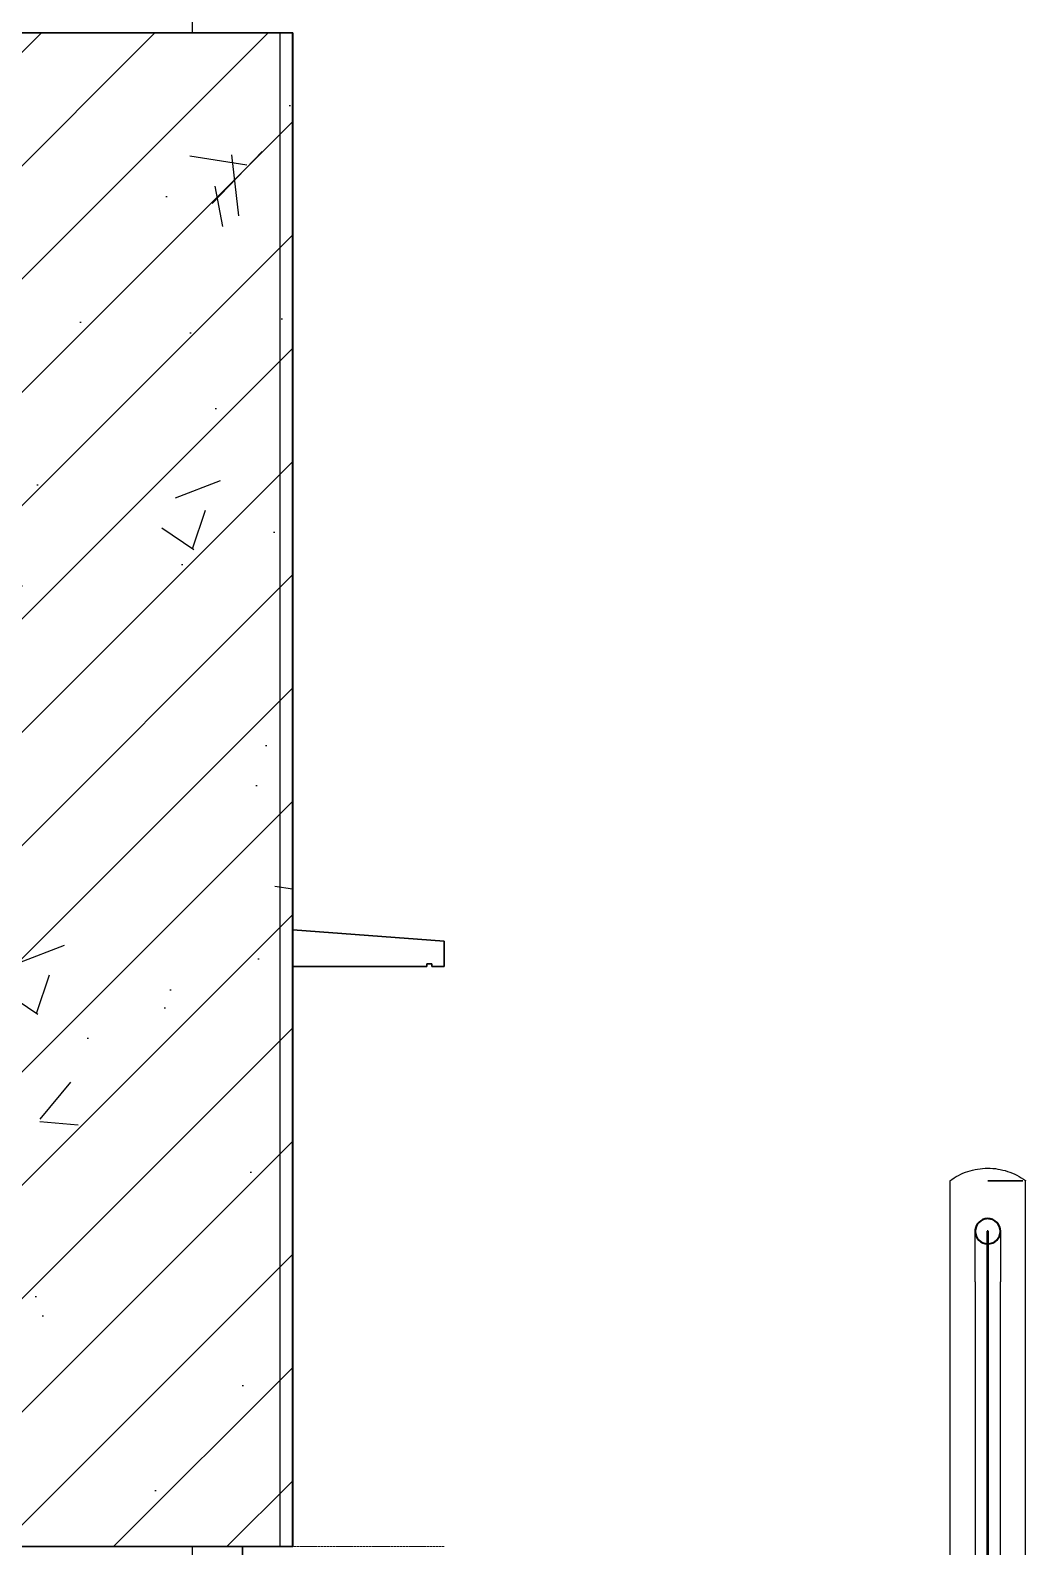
# Model space of a CAD drawing. Header units: millimetres. Extents: x -4391136 to -1798569, y -886572 to -291056.
# Drawn here: x -2113510 to -2111538, y -393540 to -390535 of the extents above; entities that cross this region are included whole.
import ezdxf

# ---------------------------------------------------------------- set-up
doc = ezdxf.new("R2010")
doc.units = ezdxf.units.MM
doc.set_wipeout_variables(frame=1)
doc.linetypes.add('DPA_Hidden 100', pattern=[6, 4, -2])
doc.linetypes.add('Xref-LOUVER-E1-E4$0$HIDDEN2', pattern=[4.7625, 3.175, -1.5875])
for name, color, linetype in [('000 - CONCRETE_COL_HATCH_', 7, 'Continuous'), ('000 - CONCRETE_PRECAST_MAIN_COLOR_1', 7, 'Continuous'), ('000 - CONCRETE_PRECAST_WIPEOUT_', 7, 'Continuous'), ('000 - CONCRETE_WALL_MAIN_COLOR_1', 7, 'Continuous'), ('_PP-Dim', 7, 'Continuous'), ('Xref-E1-E4$0$E2_Ent2-CRD$0$_Col', 7, 'Continuous'), ('Xref-LOUVER-E1-E4$0$_PRECAST', 7, 'Xref-LOUVER-E1-E4$0$HIDDEN2')]:
    doc.layers.add(name, color=color, linetype=linetype)

# ---------------------------------------------------------------- blocks, each defined once
blk = doc.blocks.new('W-1-PP17-ENT2_REV00_20260527-020919_ELEVATION_2_ST')
at = {"layer": 'Xref-E1-E4$0$E2_Ent2-CRD$0$_Col', "color": 7}
blk.add_lwpolyline([(970, 114740), (970, 102190), (470, 102190), (470, 114740)], dxfattribs=at)
at = {"layer": 'Xref-LOUVER-E1-E4$0$_PRECAST', "color": 7}
blk.add_line((-13435, 105290), (1169, 105290), dxfattribs=at)
for points in [[(1169, 102290), (-5935, 102290), (-5935, 111215)], [(1169, 105290), (1169, 102290)]]:
    blk.add_lwpolyline(points, dxfattribs=at)
blk = doc.blocks.new('W-1-PP17-ENT2_REV00_20260527-020919_ELEVATION_2_PRECAST')
at = {"color": 7}
blk.add_wipeout([(8840, -3000), (23444, -3000), (23444, 0), (17840, 0), (17840, 5925), (11840, 5925), (11840, 0), (8840, 0)], dxfattribs=at).dxf.layer = '000 - CONCRETE_PRECAST_WIPEOUT_'
at = {"layer": '000 - CONCRETE_COL_HATCH_'}
h = blk.add_hatch(dxfattribs=at)
h.set_pattern_fill('ANSI31')
h.set_pattern_definition([(45, (-112882316.63, -18304642.85), (-112.25320151, 112.25320151), [])])
h.paths.add_polyline_path([(8840, -3000), (23444, -3000), (23444, 0), (17840, 0), (17840, 5925), (11840, 5925), (11840, 0), (8840, 0)])
h = blk.add_hatch(dxfattribs=at)
h.set_pattern_fill('AR-CONC', scale=0.1)
h.set_pattern_definition([(50, (-112882316.6, -18304642.85), (910.923345, -79.6954277), [95.25, -1047.75]), (355, (-112882316.6, -18304642.85), (-176.217107, 955.284226), [76.2, -838.202921]), (100.4514447, (-112882240.7, -18304649.5), (734.7062355, 875.5887596), [80.950044, -890.451223]), (46.1842, (-112882316.6, -18304388.9), (1355.395204, -210.21164), [142.875, -1571.625]), (96.6355576, (-112882203.7, -18304406.4), (1187.02067, 1237.130623), [121.425116, -1335.67804]), (351.1841512, (-112882316.6, -18304388.9), (1187.02067, 1237.130623), [114.299835, -1257.29866]), (21, (-112882189.6, -18304452.35), (758.0719563, -511.325991), [95.25, -1047.75]), (326, (-112882189.6, -18304452.35), (309.010142, 920.9398306), [76.2, -838.2]), (71.451445, (-112882126.5, -18304495), (1067.0820964, 409.6138444), [80.950044, -890.449688]), (37.5, (-112882316.63, -18304642.85), (15.44301625, 422.7751944), [0, -828.04, 0, -850.9, 0, -841.375]), (7.5, (-112882316.63, -18304642.85), (334.0983126, 500.9028741), [0, -485.14, 0, -808.99, 0, -320.675]), (327.5, (-112882599.84, -18304642.85), (677.9529758, -28.64372), [0, -317.5, 0, -990.6, 0, -1314.45]), (317.5, (-112882726.84, -18304642.85), (740.645907, 127.1324552), [0, -412.75, 0, -657.86, 0, -933.45])])
h.paths.add_polyline_path([(8840, -3000), (23444, -3000), (23444, 0), (17840, 0), (17840, 5925), (11840, 5925), (11840, 0), (8840, 0)])
at = {"layer": '000 - CONCRETE_PRECAST_MAIN_COLOR_1', "color": 7}
for p, q in [((8840, 0), (23444, 0)), ((23444, 0), (23444, -3000))]:
    blk.add_line(p, q, dxfattribs=at)
blk.add_lwpolyline([(8840, -3000), (23444, -3000), (23444, 0), (17840, 0), (17840, 5925), (11840, 5925), (11840, 0), (8840, 0), (8840, -3000)], close=True, dxfattribs=at)
blk = doc.blocks.new('DPA_Flat type A - Flat Type A-34221779-ENTRANCE 2 - ENLARGE ELEVATION 2')
at = {"layer": '000 - CONCRETE_WALL_MAIN_COLOR_1', "color": 7}
for p, q in [((-495678.9, 105290), (-495503.9, 105290)), ((-495503.9, 105290), (-495678.9, 105290)), ((-495503.9, 105290), (-495478.9, 105290)), ((-495478.9, 105290), (-495503.9, 105290)), ((-495478.9, 105290), (-495478.9, 103512.5)), ((-495478.9, 103512.5), (-495478.9, 105290)), ((-495478.9, 103440), (-495478.9, 102290)), ((-495478.9, 102290), (-495478.9, 103440)), ((-495675.9, 102290), (-495503.9, 102290)), ((-495503.9, 102290), (-495675.9, 102290)), ((-495503.9, 102290), (-495478.9, 102290)), ((-495478.9, 102290), (-495503.9, 102290))]:
    blk.add_line(p, q, dxfattribs=at)
blk = doc.blocks.new('DPA_Curved type A - Curved Type A-31239843-ENTRANCE 2 - ENLARGE ELEVATION 2')
at = {"layer": '000 - CONCRETE_PRECAST_MAIN_COLOR_1', "color": 7}
for p, q in [((-495528.9, 105290), (-495678.9, 105290)), ((-495678.9, 105290), (-495528.9, 105290)), ((-495528.9, 105290), (-495488.9, 105290)), ((-495488.9, 105290), (-495528.9, 105290)), ((-495488.9, 105290), (-495478.9, 105290)), ((-495478.9, 105290), (-495488.9, 105290)), ((-495478.9, 105290), (-495478.9, 105290)), ((-495478.9, 103512.5), (-495478.9, 105290)), ((-495478.9, 103512.5), (-495478.9, 105290)), ((-495478.9, 102290), (-495478.9, 103440)), ((-495478.9, 102290), (-495478.9, 103440)), ((-495528.9, 102290), (-495675.9, 102290)), ((-495675.9, 102290), (-495528.9, 102290)), ((-495528.9, 102290), (-495488.9, 102290)), ((-495488.9, 102290), (-495528.9, 102290)), ((-495488.9, 102290), (-495478.9, 102290)), ((-495478.9, 102290), (-495488.9, 102290)), ((-495478.9, 102290), (-495478.9, 102290))]:
    blk.add_line(p, q, dxfattribs=at)
blk = doc.blocks.new('DPA_Curved type B - Curved Type B-31237758-ENTRANCE 2 - ENLARGE ELEVATION 2')
at = {"layer": '000 - CONCRETE_PRECAST_MAIN_COLOR_1', "color": 7}
for p, q in [((-495678.9, 105290), (-495528.9, 105290)), ((-495528.9, 105290), (-495678.9, 105290)), ((-495528.9, 105290), (-495488.9, 105290)), ((-495488.9, 105290), (-495528.9, 105290)), ((-495488.9, 105290), (-495478.9, 105290)), ((-495478.9, 105290), (-495488.9, 105290)), ((-495478.9, 105290), (-495478.9, 105290)), ((-495478.9, 105290), (-495478.9, 105290)), ((-495478.9, 103512.5), (-495478.9, 105290)), ((-495478.9, 103512.5), (-495478.9, 105290)), ((-495478.9, 103512.5), (-495478.9, 105290)), ((-495478.9, 102290), (-495478.9, 103440)), ((-495478.9, 102290), (-495478.9, 103440)), ((-495478.9, 102290), (-495478.9, 103440)), ((-495675.9, 102290), (-495528.9, 102290)), ((-495528.9, 102290), (-495675.9, 102290)), ((-495528.9, 102290), (-495488.9, 102290)), ((-495488.9, 102290), (-495528.9, 102290)), ((-495488.9, 102290), (-495478.9, 102290)), ((-495478.9, 102290), (-495488.9, 102290)), ((-495478.9, 102290), (-495478.9, 102290)), ((-495478.9, 102290), (-495478.9, 102290))]:
    blk.add_line(p, q, dxfattribs=at)
blk = doc.blocks.new('DPA_Flat type A - Flat Type A-34221550-ENTRANCE 2 - ENLARGE ELEVATION 2')
at = {"layer": '000 - CONCRETE_WALL_MAIN_COLOR_1', "color": 7}
for p, q in [((-495478.9, 105290), (-496583.4, 105290)), ((-496583.4, 105290), (-496558.4, 105290)), ((-496583.4, 102290), (-496583.4, 105290)), ((-496583.4, 105290), (-496583.4, 102290)), ((-496558.4, 105290), (-495503.9, 105290)), ((-496558.4, 105290), (-496558.4, 102290)), ((-495503.9, 105290), (-495478.9, 105290)), ((-495503.9, 102290), (-495503.9, 105290)), ((-495478.9, 102290), (-495478.9, 105290)), ((-495478.9, 105290), (-495478.9, 102290)), ((-496558.4, 102290), (-496583.4, 102290)), ((-496583.4, 102290), (-495478.9, 102290)), ((-495503.9, 102290), (-496558.4, 102290)), ((-495478.9, 102290), (-495503.9, 102290))]:
    blk.add_line(p, q, dxfattribs=at)
blk = doc.blocks.new('DPA_CP_Fence Type D - Fence Post Left w MRTA Logo-30282238-ENTRANCE 2 - ENLARGE ELEVATION 2')
at = {"layer": '000 - CONCRETE_WALL_MAIN_COLOR_1', "color": 7, "lineweight": 35}
for p, q in [((-494101, 102915), (-494103, 102915)), ((-494103, 102915), (-494103, 101840)), ((-494101, 101840), (-494101, 102915))]:
    blk.add_line(p, q, dxfattribs=at)
at = {"layer": '000 - CONCRETE_WALL_MAIN_COLOR_1', "color": 7}
for p, q in [((-494103, 102891.8), (-494103, 102890.7)), ((-494101, 102890.7), (-494101, 102891.8)), ((-494127, 102815), (-494127, 101840)), ((-494077, 101840), (-494077, 102815)), ((-494103.5, 102140), (-494103.5, 102237)), ((-494101, 102237), (-494101, 102221.7)), ((-494100.5, 102237), (-494100.5, 102140)), ((-494103.5, 102043), (-494103.5, 102140)), ((-494100.5, 102140), (-494100.5, 102043)), ((-494101, 102058.3), (-494101, 102043))]:
    blk.add_line(p, q, dxfattribs=at)
at = {"layer": '000 - CONCRETE_WALL_MAIN_COLOR_1', "color": 7, "flags": 128}
for points in [[(-494127, 102915), (-494127, 102916), (-494126.9, 102917), (-494126.8, 102918), (-494126.7, 102919), (-494126.5, 102920), (-494126.3, 102920.9), (-494126, 102921.9), (-494125.7, 102922.9), (-494125.4, 102923.8), (-494125, 102924.7), (-494124.6, 102925.6), (-494124.2, 102926.5), (-494123.7, 102927.4), (-494123.2, 102928.3), (-494122.6, 102929.1), (-494122, 102929.9), (-494121.4, 102930.7), (-494120.8, 102931.5), (-494120.1, 102932.2), (-494119.4, 102932.9), (-494118.7, 102933.6), (-494117.9, 102934.3), (-494117.1, 102934.9), (-494116.3, 102935.5), (-494115.5, 102936), (-494114.6, 102936.6), (-494113.8, 102937), (-494112.9, 102937.5), (-494112, 102937.9), (-494111, 102938.3), (-494110.1, 102938.6), (-494109.2, 102939), (-494108.2, 102939.2), (-494107.2, 102939.4), (-494106.2, 102939.6), (-494105.3, 102939.8), (-494104.3, 102939.9), (-494103.3, 102940), (-494102.3, 102940), (-494101.3, 102940), (-494100.3, 102939.9), (-494099.3, 102939.9), (-494098.3, 102939.7), (-494097.3, 102939.6), (-494096.3, 102939.3), (-494095.3, 102939.1), (-494094.4, 102938.8), (-494093.4, 102938.5), (-494092.5, 102938.1), (-494091.6, 102937.7), (-494090.7, 102937.3), (-494089.8, 102936.8), (-494088.9, 102936.3), (-494088.1, 102935.8), (-494087.3, 102935.2), (-494086.5, 102934.6), (-494085.7, 102934), (-494085, 102933.3), (-494084.2, 102932.6), (-494083.6, 102931.9), (-494082.9, 102931.1), (-494082.3, 102930.4), (-494081.7, 102929.6), (-494081.1, 102928.7), (-494080.6, 102927.9), (-494080.1, 102927), (-494079.6, 102926.1), (-494079.2, 102925.2), (-494078.8, 102924.3), (-494078.4, 102923.4), (-494078.1, 102922.4), (-494077.8, 102921.5), (-494077.6, 102920.5), (-494077.4, 102919.5), (-494077.2, 102918.5), (-494077.1, 102917.5), (-494077, 102916.5), (-494077, 102915.5), (-494077, 102915)], [(-494127, 102815), (-494127, 102819), (-494127, 102823), (-494127, 102827), (-494127, 102830.9), (-494127, 102834.9), (-494127, 102838.8), (-494127, 102842.6), (-494127, 102846.5), (-494127, 102850.2), (-494127, 102853.9), (-494127, 102857.6), (-494127, 102861.2), (-494127, 102864.7), (-494127, 102868.1), (-494127, 102871.5), (-494127, 102874.7), (-494127, 102877.9), (-494127, 102880.9), (-494127, 102883.9), (-494127, 102886.7), (-494127, 102889.5), (-494127, 102892.1), (-494127, 102894.6), (-494127, 102896.9), (-494127, 102899.1), (-494127, 102901.2), (-494127, 102903.2), (-494127, 102905), (-494127, 102906.7), (-494127, 102908.2), (-494127, 102909.6), (-494127, 102910.8), (-494127, 102911.9), (-494127, 102912.8), (-494127, 102913.5), (-494127, 102914.1), (-494127, 102914.6), (-494127, 102914.9)], [(-494077, 102914.9), (-494077, 102914.7), (-494077, 102914.3), (-494077, 102913.7), (-494077, 102913), (-494077, 102912.1), (-494077, 102911.1), (-494077, 102909.9), (-494077, 102908.6), (-494077, 102907.1), (-494077, 102905.5), (-494077, 102903.7), (-494077, 102901.8), (-494077, 102899.7), (-494077, 102897.5), (-494077, 102895.2), (-494077, 102892.8), (-494077, 102890.2), (-494077, 102887.5), (-494077, 102884.7), (-494077, 102881.7), (-494077, 102878.7), (-494077, 102875.6), (-494077, 102872.4), (-494077, 102869), (-494077, 102865.6), (-494077, 102862.1), (-494077, 102858.6), (-494077, 102854.9), (-494077, 102851.2), (-494077, 102847.5), (-494077, 102843.7), (-494077, 102839.8), (-494077, 102835.9), (-494077, 102832), (-494077, 102828), (-494077, 102824.1), (-494077, 102820.1), (-494077, 102816.1), (-494077, 102815)]]:
    blk.add_lwpolyline(points, dxfattribs=at)
at = {"layer": '000 - CONCRETE_WALL_MAIN_COLOR_1', "color": 7, "lineweight": 35}
for start, end in [(0, 180), (180, 0)]:
    blk.add_arc((-494102, 102915), 25, start, end, dxfattribs=at)
blk = doc.blocks.new('DPA_CP_Fence Type D - Fence Post Left w MRTA Logo-30280738-ENTRANCE 2 - ENLARGE ELEVATION 2')
at = {"layer": '000 - CONCRETE_WALL_MAIN_COLOR_1', "color": 7}
for p, q in [((-494177, 103015), (-494177, 101840)), ((-494102, 103015), (-494102, 103015)), ((-494102, 103015), (-494032.7, 103015)), ((-494032.7, 103015), (-494102, 103015)), ((-494027, 101840), (-494027, 103015))]:
    blk.add_line(p, q, dxfattribs=at)
at = {"layer": '000 - CONCRETE_WALL_MAIN_COLOR_1', "color": 7, "flags": 128}
for points in [[(-494177, 103015), (-494172.9, 103017.9), (-494168.8, 103020.7), (-494164.5, 103023.3), (-494160.1, 103025.7), (-494155.6, 103027.9), (-494151.1, 103030), (-494146.4, 103031.8), (-494141.7, 103033.5), (-494137, 103035), (-494132.1, 103036.3), (-494127.3, 103037.4), (-494122.3, 103038.3), (-494117.4, 103039), (-494112.4, 103039.6), (-494107.4, 103039.9), (-494102.4, 103040), (-494102, 103040)], [(-494102, 103040), (-494097, 103039.9), (-494092, 103039.6), (-494087, 103039.1), (-494082.1, 103038.4), (-494077.2, 103037.5), (-494072.3, 103036.4), (-494067.4, 103035.1), (-494062.7, 103033.7), (-494058, 103032), (-494053.3, 103030.1), (-494048.7, 103028.1), (-494044.3, 103025.9), (-494039.9, 103023.5), (-494035.6, 103020.9), (-494031.4, 103018.2), (-494027.3, 103015.3), (-494027, 103015)]]:
    blk.add_lwpolyline(points, dxfattribs=at)
blk = doc.blocks.new('DPA_CP_Fence Type D - Fence Post Left w MRTA Logo-V85-ENTRANCE 2 - ENLARGE ELEVATION 2')
at = {"layer": '000 - CONCRETE_WALL_MAIN_COLOR_1', "color": 7}
for p, q in [((-494102, 103015), (-494102, 103015)), ((-494102, 103015), (-494032.7, 103015)), ((-494032.7, 103015), (-494102, 103015)), ((-494032.7, 103015), (-494032.7, 103015))]:
    blk.add_line(p, q, dxfattribs=at)
at = {"layer": '000 - CONCRETE_WALL_MAIN_COLOR_1', "color": 7, "flags": 128}
for points in [[(-494177, 103015), (-494172.9, 103017.9), (-494168.8, 103020.7), (-494164.5, 103023.3), (-494160.1, 103025.7), (-494155.6, 103027.9), (-494151.1, 103030), (-494146.4, 103031.8), (-494141.7, 103033.5), (-494137, 103035), (-494132.1, 103036.3), (-494127.3, 103037.4), (-494122.3, 103038.3), (-494117.4, 103039), (-494112.4, 103039.6), (-494107.4, 103039.9), (-494102.4, 103040)], [(-494102, 103040), (-494097, 103039.9), (-494092, 103039.6), (-494087, 103039.1), (-494082.1, 103038.4), (-494077.2, 103037.5), (-494072.3, 103036.4), (-494067.4, 103035.1), (-494062.7, 103033.7), (-494058, 103032), (-494053.3, 103030.1), (-494048.7, 103028.1), (-494044.3, 103025.9), (-494039.9, 103023.5), (-494035.6, 103020.9), (-494031.4, 103018.2), (-494027.3, 103015.3), (-494027, 103015)]]:
    blk.add_lwpolyline(points, dxfattribs=at)
blk = doc.blocks.new('DPA_Curved type A_Corner 2 - Curved Type A_corner 2-31216938-ENTRANCE 2 - ENLARGE ELEVATION 2')
at = {"layer": '000 - CONCRETE_PRECAST_MAIN_COLOR_1', "color": 7}
for p, q in [((-495678.9, 105290), (-495528.9, 105290)), ((-495528.9, 105290), (-495488.9, 105290)), ((-495488.9, 105290), (-495478.9, 105290)), ((-495478.9, 105290), (-495478.9, 105290)), ((-495478.9, 102290), (-495478.9, 105290)), ((-495478.9, 102290), (-495478.9, 105290)), ((-495528.9, 102290), (-495678.9, 102290)), ((-495488.9, 102290), (-495528.9, 102290)), ((-495478.9, 102290), (-495488.9, 102290)), ((-495478.9, 102290), (-495478.9, 102290))]:
    blk.add_line(p, q, dxfattribs=at)
blk = doc.blocks.new('DPA_Curved type B - Curved Type B-V92-ENTRANCE 2 - ENLARGE ELEVATION 2')
at = {"layer": '000 - CONCRETE_PRECAST_MAIN_COLOR_1', "color": 7}
for p, q in [((-495678.9, 105290), (-495528.9, 105290)), ((-495528.9, 105290), (-495678.9, 105290)), ((-495528.9, 105290), (-495488.9, 105290)), ((-495488.9, 105290), (-495528.9, 105290)), ((-495488.9, 105290), (-495478.9, 105290)), ((-495478.9, 105290), (-495488.9, 105290)), ((-495478.9, 105290), (-495478.9, 105290)), ((-495478.9, 105290), (-495478.9, 105290)), ((-495478.9, 102290), (-495478.9, 105290)), ((-495478.9, 102290), (-495478.9, 105290)), ((-495478.9, 102290), (-495478.9, 105290)), ((-495678.9, 102290), (-495528.9, 102290)), ((-495528.9, 102290), (-495678.9, 102290)), ((-495528.9, 102290), (-495488.9, 102290)), ((-495488.9, 102290), (-495528.9, 102290)), ((-495488.9, 102290), (-495478.9, 102290)), ((-495478.9, 102290), (-495488.9, 102290)), ((-495478.9, 102290), (-495478.9, 102290)), ((-495478.9, 102290), (-495478.9, 102290))]:
    blk.add_line(p, q, dxfattribs=at)
blk = doc.blocks.new('DPA_Curved type A - Curved Type A-31239850-ENTRANCE 2 - ENLARGE ELEVATION 2')
at = {"layer": '000 - CONCRETE_PRECAST_MAIN_COLOR_1', "color": 7}
for p, q in [((-495528.9, 105290), (-495678.9, 105290)), ((-495678.9, 105290), (-495528.9, 105290)), ((-495528.9, 105290), (-495488.9, 105290)), ((-495488.9, 105290), (-495528.9, 105290)), ((-495488.9, 105290), (-495478.9, 105290)), ((-495478.9, 105290), (-495488.9, 105290)), ((-495478.9, 105290), (-495478.9, 105290)), ((-495478.9, 103540), (-495478.9, 105290)), ((-495478.9, 103540), (-495478.9, 105290))]:
    blk.add_line(p, q, dxfattribs=at)
blk = doc.blocks.new('DPA_RF_LEDGE - Ledge-27910332-ENTRANCE 2 - ENLARGE ELEVATION 2')
at = {"layer": '000 - CONCRETE_WALL_MAIN_COLOR_1', "color": 7}
for p, q in [((-495178.9, 103490), (-495478.9, 103512.5)), ((-495478.9, 103512.5), (-495178.9, 103490)), ((-495178.9, 103490), (-495478.9, 103512.5)), ((-495478.9, 103512.5), (-495178.9, 103490)), ((-495178.9, 103490), (-495478.9, 103512.5)), ((-495478.9, 103512.5), (-495178.9, 103490)), ((-495178.9, 103440), (-495178.9, 103490)), ((-495178.9, 103490), (-495178.9, 103440)), ((-495178.9, 103440), (-495178.9, 103490)), ((-495178.9, 103490), (-495178.9, 103440)), ((-495178.9, 103440), (-495178.9, 103490)), ((-495178.9, 103490), (-495178.9, 103440)), ((-495478.9, 103440), (-495213.9, 103440)), ((-495213.9, 103440), (-495478.9, 103440)), ((-495478.9, 103440), (-495213.9, 103440)), ((-495213.9, 103440), (-495478.9, 103440)), ((-495478.9, 103440), (-495213.9, 103440)), ((-495213.9, 103440), (-495478.9, 103440)), ((-495213.9, 103440), (-495213.9, 103445)), ((-495213.9, 103445), (-495203.9, 103445)), ((-495203.9, 103445), (-495213.9, 103445)), ((-495213.9, 103445), (-495213.9, 103440)), ((-495213.9, 103440), (-495213.9, 103445)), ((-495213.9, 103445), (-495203.9, 103445)), ((-495203.9, 103445), (-495213.9, 103445)), ((-495213.9, 103445), (-495213.9, 103440)), ((-495213.9, 103440), (-495213.9, 103445)), ((-495213.9, 103445), (-495203.9, 103445)), ((-495203.9, 103445), (-495213.9, 103445)), ((-495213.9, 103445), (-495213.9, 103440)), ((-495203.9, 103445), (-495203.9, 103440)), ((-495203.9, 103440), (-495203.9, 103445)), ((-495203.9, 103445), (-495203.9, 103440)), ((-495203.9, 103440), (-495203.9, 103445)), ((-495203.9, 103445), (-495203.9, 103440)), ((-495203.9, 103440), (-495203.9, 103445)), ((-495203.9, 103440), (-495178.9, 103440)), ((-495178.9, 103440), (-495203.9, 103440)), ((-495203.9, 103440), (-495178.9, 103440)), ((-495178.9, 103440), (-495203.9, 103440)), ((-495203.9, 103440), (-495178.9, 103440)), ((-495178.9, 103440), (-495203.9, 103440))]:
    blk.add_line(p, q, dxfattribs=at)
blk = doc.blocks.new('DPA_Flat type A - Flat Type A-34221662-ENTRANCE 2 - ENLARGE ELEVATION 2')
at = {"layer": '000 - CONCRETE_WALL_MAIN_COLOR_1', "color": 7}
for p, q in [((-495503.9, 105290), (-495678.9, 105290)), ((-495678.9, 105290), (-495478.9, 105290)), ((-495478.9, 105290), (-495503.9, 105290)), ((-495478.9, 105290), (-495478.9, 103512.5)), ((-495478.9, 103512.5), (-495478.9, 105290)), ((-495478.9, 103440), (-495478.9, 102290)), ((-495478.9, 102290), (-495478.9, 103440)), ((-495478.9, 102290), (-495675.9, 102290)), ((-495675.9, 102290), (-495503.9, 102290)), ((-495503.9, 102290), (-495478.9, 102290))]:
    blk.add_line(p, q, dxfattribs=at)
blk = doc.blocks.new('A$C3de08056')
at = {"layer": '000 - CONCRETE_WALL_MAIN_COLOR_1', "lineweight": 9}
h = blk.add_hatch(dxfattribs=at)
h.set_pattern_fill('FP_5', style=0, pattern_type=2)
h.set_pattern_definition([(90, (-5209.9, -3900), (-600, 4e-14), [])])
h.paths.add_polyline_path([(-28499.9, -4200), (-5104.9, -4200), (-5104.9, -3900), (-28499.9, -3900), (-28499.9, -4130.1)])
at = {"layer": '000 - CONCRETE_WALL_MAIN_COLOR_1', "color": 7}
for p, q in [((-5504.9, -3900), (-5204.9, -3900)), ((-5104.9, -3900), (-5204.9, -3900)), ((-5104.9, -3900), (-5201.9, -3900)), ((-5104.9, -3900), (-5201.9, -3900)), ((-5104.9, -4200), (-5104.9, -3900)), ((-5104.9, -3900), (-5104.9, -4200)), ((-5104.9, -4200), (-5104.9, -3900))]:
    blk.add_line(p, q, dxfattribs=at)
at = {"layer": '000 - CONCRETE_WALL_MAIN_COLOR_1', "color": 7, "linetype": 'DPA_Hidden 100', "lineweight": 9}
for p, q in [((-4704.9, -3900), (-5204.9, -3900)), ((-5201.9, -3900), (-4704.9, -3900))]:
    blk.add_line(p, q, dxfattribs=at)
at = {"layer": '000 - CONCRETE_PRECAST_MAIN_COLOR_1', "color": 7}
for name in ['DPA_Curved type A - Curved Type A-31239843-ENTRANCE 2 - ENLARGE ELEVATION 2', 'DPA_Curved type B - Curved Type B-31237758-ENTRANCE 2 - ENLARGE ELEVATION 2', 'DPA_Curved type A_Corner 2 - Curved Type A_corner 2-31216938-ENTRANCE 2 - ENLARGE ELEVATION 2', 'DPA_Curved type B - Curved Type B-V92-ENTRANCE 2 - ENLARGE ELEVATION 2', 'DPA_Curved type A - Curved Type A-31239850-ENTRANCE 2 - ENLARGE ELEVATION 2', 'DPA_Curved type A - Curved Type A-31239843-ENTRANCE 2 - ENLARGE ELEVATION 2']:
    blk.add_blockref(name, (490474, -106190), dxfattribs=at)
at = {"layer": '000 - CONCRETE_WALL_MAIN_COLOR_1', "color": 7}
for name in ['DPA_Flat type A - Flat Type A-34221550-ENTRANCE 2 - ENLARGE ELEVATION 2', 'DPA_Flat type A - Flat Type A-34221779-ENTRANCE 2 - ENLARGE ELEVATION 2', 'DPA_Flat type A - Flat Type A-34221662-ENTRANCE 2 - ENLARGE ELEVATION 2', 'DPA_RF_LEDGE - Ledge-27910332-ENTRANCE 2 - ENLARGE ELEVATION 2', 'DPA_CP_Fence Type D - Fence Post Left w MRTA Logo-30280738-ENTRANCE 2 - ENLARGE ELEVATION 2', 'DPA_CP_Fence Type D - Fence Post Left w MRTA Logo-V85-ENTRANCE 2 - ENLARGE ELEVATION 2', 'DPA_CP_Fence Type D - Fence Post Left w MRTA Logo-V85-ENTRANCE 2 - ENLARGE ELEVATION 2']:
    blk.add_blockref(name, (490474, -106190), dxfattribs=at)
at = {"layer": '000 - CONCRETE_WALL_MAIN_COLOR_1', "color": 7, "lineweight": 35}
blk.add_blockref('DPA_CP_Fence Type D - Fence Post Left w MRTA Logo-30282238-ENTRANCE 2 - ENLARGE ELEVATION 2', (490474, -106190), dxfattribs=at)
blk = doc.blocks.new('W-1-PP17-ENT2_REV00_20260527-020919_ELEVATION_2_EX')
at = {"color": 7}
blk.add_blockref('A$C3de08056', (6174.9, 106190), dxfattribs=at)

msp = doc.modelspace()

# ---------------------------------------------------------------- block references
at = {"layer": '_PP-Dim', "color": 7}
msp.add_blockref('W-1-PP17-ENT2_REV00_20260527-020919_ELEVATION_2_ST', (-2114159.8, -495830.4), dxfattribs=at)

# ---------------------------------------------------------------- next in the draw order: block references
at = {"color": 7}
msp.add_blockref('W-1-PP17-ENT2_REV00_20260527-020919_ELEVATION_2_PRECAST', (-2136434.8, -390540.4), dxfattribs=at)

# ---------------------------------------------------------------- next in the draw order: block references
msp.add_blockref('W-1-PP17-ENT2_REV00_20260527-020919_ELEVATION_2_EX', (-2114159.8, -495830.4), dxfattribs=at)

doc.saveas('drawing.dxf')
